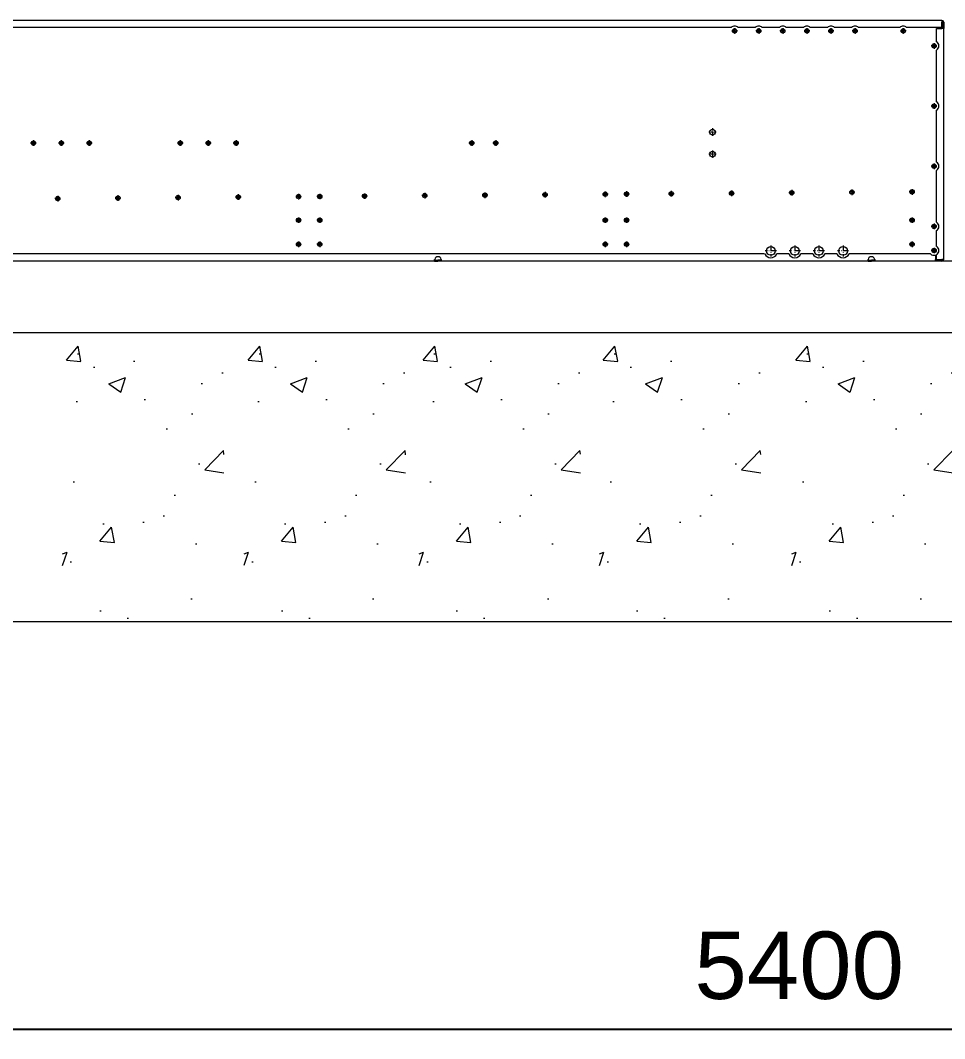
# Model space of a CAD drawing. Header units: millimetres. Extents: x 15155 to 44563, y 13060 to 33855.
# Drawn here: x 26332 to 28251, y 19028 to 21143 of the extents above; entities that cross this region are included whole.
import ezdxf

# ---------------------------------------------------------------- set-up
doc = ezdxf.new("R2010")
doc.units = ezdxf.units.MM
doc.linetypes.add('DASHDOT', pattern=[18.5, 12, -3, 0.5, -3])
doc.layers.add('냉각탑_기초', color=23, linetype='Continuous')
doc.styles.get("Standard").update_dxf_attribs({"font": 'arial.ttf'})
doc.dimstyles.new('1.40', dxfattribs={"dimscale": 20, "dimtxt": 1.5, "dimasz": 1, "dimexe": 0.5, "dimexo": 0.5, "dimgap": 0.5, "dimtad": 1, "dimdec": 0, "dimzin": 0, "dimdsep": 46, "dimtxsty": 'Standard', "dimcen": 0, "dimclrd": 2, "dimclre": 2, "dimclrt": 3, "dimadec": 0, "dimazin": 0, "dimtfac": 1, "dimtdec": 0, "dimtmove": 0, "dimatfit": 0, "dimfxl": 1, "dimtolj": 1, "dimtzin": 0, "dimlwd": -1, "dimlwe": -1, "dimarcsym": 0})

# ---------------------------------------------------------------- blocks, each defined once
blk = doc.blocks.new('*D163')
at = {"color": 2, "transparency": 16777216}
for p, q in [((25248.6, 20394.4), (25248.6, 19037.7)), ((30648.6, 20394.4), (30648.6, 19037.7)), ((25368.6, 19047.7), (30528.6, 19047.7))]:
    blk.add_line(p, q, dxfattribs=at)
for points in [[(25368.6, 19067.7), (25368.6, 19027.7), (25248.6, 19047.7)], [(30528.6, 19067.7), (30528.6, 19027.7), (30648.6, 19047.7)]]:
    blk.add_solid(points, dxfattribs=at)
at = {"layer": 'Defpoints', "color": 0, "transparency": 16777216}
for p in [(25248.6, 20494.4), (30648.6, 20494.4), (30648.6, 19047.7)]:
    blk.add_point(p, dxfattribs=at)
at = {"color": 3, "lineweight": 5, "transparency": 16777216, "insert": (27948.6, 19179.2), "char_height": 140, "attachment_point": 5}
blk.add_mtext('\\A1;5400', dxfattribs=at)
blk = doc.blocks.new('1')
at = {"color": 7, "lineweight": 20}
for p, q in [((28245.1, 21142.8), (25252.1, 21142.8)), ((27807.4, 21127.8), (25252.1, 21127.8)), ((27857.4, 21127.8), (27821.7, 21127.8)), ((27907.4, 21127.8), (27871.7, 21127.8)), ((27957.4, 21127.8), (27921.7, 21127.8)), ((28007.4, 21127.8), (27971.7, 21127.8)), ((28057.4, 21127.8), (28021.7, 21127.8)), ((28157.4, 21127.8), (28071.7, 21127.8)), ((28245.1, 21127.8), (28171.7, 21127.8)), ((28233.6, 21098.4), (28233.6, 21125.8)), ((28248.6, 20646.3), (28248.6, 21125.8)), ((28233.6, 20973.4), (28233.6, 21081.1)), ((28233.6, 20848.4), (28233.6, 20956.1)), ((28233.6, 20723.4), (28233.6, 20831.1)), ((28233.6, 20673.4), (28233.6, 20706.1)), ((27876.9, 20657.8), (25620.2, 20657.8)), ((27191.8, 20642.8), (26305.4, 20642.8)), ((28091.8, 20642.8), (27205.4, 20642.8)), ((27926.9, 20657.8), (27902.2, 20657.8)), ((27976.9, 20657.8), (27952.2, 20657.8)), ((28026.9, 20657.8), (28002.2, 20657.8)), ((28221.4, 20657.8), (28052.2, 20657.8)), ((28231.6, 20642.8), (28105.4, 20642.8))]:
    blk.add_line(p, q, dxfattribs=at)
at = {"color": 7, "lineweight": 20, "ltscale": 0.0875}
for p, q in [((28245.1, 21142.8), (28245.1, 21139.3)), ((28248.6, 21125.8), (28245.1, 21125.8)), ((28231.6, 20642.8), (28231.6, 20646.3)), ((28248.6, 20646.3), (28245.1, 20646.3))]:
    blk.add_line(p, q, dxfattribs=at)
at = {"color": 7, "lineweight": 20, "ltscale": 0.2875}
for p, q in [((28245.1, 21127.8), (28245.1, 21139.3)), ((28233.6, 21125.8), (28245.1, 21125.8)), ((28233.6, 20646.3), (28245.1, 20646.3))]:
    blk.add_line(p, q, dxfattribs=at)
at = {"color": 7, "lineweight": 20, "ltscale": 0.0375}
for p, q in [((28246.6, 21139.3), (28245.1, 21139.3)), ((28245.1, 20644.8), (28245.1, 20646.3))]:
    blk.add_line(p, q, dxfattribs=at)
at = {"color": 7, "lineweight": 20, "ltscale": 0.3375}
for p, q in [((28246.6, 21125.8), (28246.6, 21139.3)), ((28248.6, 21139.3), (28248.6, 21125.8)), ((28231.6, 20644.8), (28245.1, 20644.8)), ((28245.1, 20642.8), (28231.6, 20642.8))]:
    blk.add_line(p, q, dxfattribs=at)
at = {"color": 7, "lineweight": 20, "ltscale": 0.05}
for p, q in [((28248.6, 21139.3), (28246.6, 21139.3)), ((27191.8, 20642.8), (27191.8, 20644.8)), ((27205.4, 20642.8), (27205.4, 20644.8)), ((28091.8, 20642.8), (28091.8, 20644.8)), ((28105.4, 20642.8), (28105.4, 20644.8)), ((28245.1, 20642.8), (28245.1, 20644.8))]:
    blk.add_line(p, q, dxfattribs=at)
at = {"color": 7, "linetype": 'DASHDOT', "lineweight": 20, "ltscale": 0.2925}
for p, q in [((27820.4, 21120.8), (27808.7, 21120.8)), ((27814.6, 21126.6), (27814.6, 21114.9)), ((27870.4, 21120.8), (27858.7, 21120.8)), ((27864.6, 21126.6), (27864.6, 21114.9)), ((27920.4, 21120.8), (27908.7, 21120.8)), ((27914.6, 21126.6), (27914.6, 21114.9)), ((27970.4, 21120.8), (27958.7, 21120.8)), ((27964.6, 21126.6), (27964.6, 21114.9)), ((28020.4, 21120.8), (28008.7, 21120.8)), ((28014.6, 21126.6), (28014.6, 21114.9)), ((28070.4, 21120.8), (28058.7, 21120.8)), ((28064.6, 21126.6), (28064.6, 21114.9)), ((28170.4, 21120.8), (28158.7, 21120.8)), ((28164.6, 21126.6), (28164.6, 21114.9)), ((28234.4, 21089.8), (28222.7, 21089.8)), ((28228.6, 21095.6), (28228.6, 21083.9)), ((28234.4, 20964.8), (28222.7, 20964.8)), ((28228.6, 20970.6), (28228.6, 20958.9)), ((26358.6, 20893.6), (26358.6, 20881.9)), ((26416.6, 20893.6), (26416.6, 20881.9)), ((26474.6, 20893.6), (26474.6, 20881.9)), ((26663.6, 20893.6), (26663.6, 20881.9)), ((26721.6, 20893.6), (26721.6, 20881.9)), ((26779.6, 20893.6), (26779.6, 20881.9)), ((27268.6, 20893.6), (27268.6, 20881.9)), ((27324.4, 20887.8), (27312.7, 20887.8)), ((27318.6, 20893.6), (27318.6, 20881.9)), ((28234.4, 20839.8), (28222.7, 20839.8)), ((28228.6, 20845.6), (28228.6, 20833.9)), ((28058.1, 20791.5), (28058.1, 20779.8)), ((28183.1, 20792.4), (28183.1, 20780.7)), ((26409.1, 20778.5), (26409.1, 20766.8)), ((26534.1, 20779.5), (26534.1, 20767.8)), ((26659.1, 20780.5), (26659.1, 20768.8)), ((26784.1, 20781.5), (26784.1, 20769.8)), ((26909.1, 20782.4), (26909.1, 20770.7)), ((26953.1, 20782.8), (26953.1, 20771.1)), ((27046.1, 20783.5), (27046.1, 20771.8)), ((27171.1, 20784.5), (27171.1, 20772.8)), ((27301.9, 20779.7), (27290.2, 20779.7)), ((27296.1, 20785.5), (27296.1, 20773.8)), ((27426.9, 20780.7), (27415.2, 20780.7)), ((27421.1, 20786.5), (27421.1, 20774.8)), ((27551.9, 20781.6), (27540.2, 20781.6)), ((27546.1, 20787.4), (27546.1, 20775.7)), ((27595.9, 20782), (27584.2, 20782)), ((27590.1, 20787.8), (27590.1, 20776.1)), ((27688.9, 20782.7), (27677.2, 20782.7)), ((27683.1, 20788.5), (27683.1, 20776.8)), ((27813.9, 20783.7), (27802.2, 20783.7)), ((27808.1, 20789.5), (27808.1, 20777.8)), ((27938.9, 20784.7), (27927.2, 20784.7)), ((27933.1, 20790.5), (27933.1, 20778.8)), ((28063.9, 20785.7), (28052.2, 20785.7)), ((28188.9, 20786.6), (28177.2, 20786.6)), ((26909.1, 20733.6), (26909.1, 20721.9)), ((26953.1, 20733.6), (26953.1, 20721.9)), ((27551.9, 20727.8), (27540.2, 20727.8)), ((27546.1, 20733.6), (27546.1, 20721.9)), ((27595.9, 20727.8), (27584.2, 20727.8)), ((27590.1, 20733.6), (27590.1, 20721.9)), ((28188.9, 20727.8), (28177.2, 20727.8)), ((28183.1, 20733.6), (28183.1, 20721.9)), ((28234.4, 20714.8), (28222.7, 20714.8)), ((28228.6, 20720.6), (28228.6, 20708.9)), ((26909.1, 20683.6), (26909.1, 20671.9)), ((26953.1, 20683.6), (26953.1, 20671.9)), ((27551.9, 20677.8), (27540.2, 20677.8)), ((27546.1, 20683.6), (27546.1, 20671.9)), ((27595.9, 20677.8), (27584.2, 20677.8)), ((27590.1, 20683.6), (27590.1, 20671.9)), ((28188.9, 20677.8), (28177.2, 20677.8)), ((28183.1, 20683.6), (28183.1, 20671.9)), ((28234.4, 20664.8), (28222.7, 20664.8)), ((28228.6, 20670.6), (28228.6, 20658.9))]:
    blk.add_line(p, q, dxfattribs=at)
at = {"color": 7, "linetype": 'DASHDOT', "lineweight": 20, "ltscale": 0.389999}
blk.add_line((27768.6, 20918.6), (27768.6, 20903), dxfattribs=at)
at = {"color": 7, "linetype": 'DASHDOT', "lineweight": 20, "ltscale": 0.390001}
for p, q in [((27776.4, 20910.8), (27760.8, 20910.8)), ((27776.4, 20864.8), (27760.8, 20864.8))]:
    blk.add_line(p, q, dxfattribs=at)
at = {"color": 7, "linetype": 'DASHDOT', "lineweight": 20, "ltscale": 0.292499}
for p, q in [((26364.4, 20887.8), (26352.7, 20887.8)), ((26422.4, 20887.8), (26410.7, 20887.8)), ((26480.4, 20887.8), (26468.7, 20887.8)), ((26669.4, 20887.8), (26657.7, 20887.8)), ((26727.4, 20887.8), (26715.7, 20887.8)), ((26785.4, 20887.8), (26773.7, 20887.8)), ((27274.4, 20887.8), (27262.7, 20887.8)), ((26414.9, 20772.7), (26403.2, 20772.7)), ((26539.9, 20773.7), (26528.2, 20773.7)), ((26664.9, 20774.7), (26653.2, 20774.7)), ((26789.9, 20775.7), (26778.2, 20775.7)), ((26914.9, 20776.6), (26903.2, 20776.6)), ((26958.9, 20777), (26947.2, 20777)), ((27051.9, 20777.7), (27040.2, 20777.7)), ((27176.9, 20778.7), (27165.2, 20778.7)), ((26914.9, 20727.8), (26903.2, 20727.8)), ((26958.9, 20727.8), (26947.2, 20727.8)), ((26914.9, 20677.8), (26903.2, 20677.8)), ((26958.9, 20677.8), (26947.2, 20677.8))]:
    blk.add_line(p, q, dxfattribs=at)
at = {"color": 7, "linetype": 'DASHDOT', "lineweight": 20, "ltscale": 0.39}
blk.add_line((27768.6, 20872.6), (27768.6, 20857), dxfattribs=at)
at = {"color": 7, "linetype": 'DASHDOT', "lineweight": 20, "ltscale": 0.195001}
for p, q in [((26412.5, 20772.7), (26404.7, 20772.7)), ((26537.5, 20773.7), (26529.7, 20773.7)), ((26662.5, 20774.6), (26654.7, 20774.6)), ((26912.5, 20776.6), (26904.7, 20776.6)), ((26956.5, 20776.9), (26948.7, 20776.9)), ((27049.5, 20777.7), (27041.7, 20777.7)), ((27174.5, 20778.7), (27166.7, 20778.7)), ((27424.5, 20780.6), (27416.7, 20780.6)), ((26912.5, 20727.8), (26904.7, 20727.8)), ((26956.5, 20727.8), (26948.7, 20727.8)), ((26912.5, 20677.8), (26904.7, 20677.8)), ((26956.5, 20677.8), (26948.7, 20677.8))]:
    blk.add_line(p, q, dxfattribs=at)
at = {"color": 7, "linetype": 'DASHDOT', "lineweight": 20, "ltscale": 0.195}
for p, q in [((26408.6, 20776.6), (26408.6, 20768.8)), ((26533.6, 20777.6), (26533.6, 20769.8)), ((26658.6, 20778.5), (26658.6, 20770.7)), ((26783.6, 20779.5), (26783.6, 20771.7)), ((26908.6, 20780.5), (26908.6, 20772.7)), ((26952.6, 20780.8), (26952.6, 20773)), ((27045.6, 20781.6), (27045.6, 20773.8)), ((27170.6, 20782.6), (27170.6, 20774.8)), ((27299.5, 20779.6), (27291.7, 20779.6)), ((27295.6, 20783.5), (27295.6, 20775.7)), ((27420.6, 20784.5), (27420.6, 20776.7)), ((27549.5, 20781.6), (27541.7, 20781.6)), ((27545.6, 20785.5), (27545.6, 20777.7)), ((27593.5, 20781.9), (27585.7, 20781.9)), ((27589.6, 20785.8), (27589.6, 20778)), ((27686.5, 20782.7), (27678.7, 20782.7)), ((27682.6, 20786.6), (27682.6, 20778.8)), ((27811.5, 20783.7), (27803.7, 20783.7)), ((27807.6, 20787.6), (27807.6, 20779.8)), ((27936.5, 20784.6), (27928.7, 20784.6)), ((27932.6, 20788.5), (27932.6, 20780.7)), ((28061.5, 20785.6), (28053.7, 20785.6)), ((28057.6, 20789.5), (28057.6, 20781.7)), ((28186.5, 20786.6), (28178.7, 20786.6)), ((28182.6, 20790.5), (28182.6, 20782.7)), ((26908.6, 20731.7), (26908.6, 20723.9)), ((26952.6, 20731.7), (26952.6, 20723.9)), ((27549.5, 20727.8), (27541.7, 20727.8)), ((27545.6, 20731.7), (27545.6, 20723.9)), ((27593.5, 20727.8), (27585.7, 20727.8)), ((27589.6, 20731.7), (27589.6, 20723.9)), ((28186.5, 20727.8), (28178.7, 20727.8)), ((28182.6, 20731.7), (28182.6, 20723.9)), ((26908.6, 20681.7), (26908.6, 20673.9)), ((26952.6, 20681.7), (26952.6, 20673.9)), ((27549.5, 20677.8), (27541.7, 20677.8)), ((27545.6, 20681.7), (27545.6, 20673.9)), ((27593.5, 20677.8), (27585.7, 20677.8)), ((27589.6, 20681.7), (27589.6, 20673.9)), ((28186.5, 20677.8), (28178.7, 20677.8)), ((28182.6, 20681.7), (28182.6, 20673.9))]:
    blk.add_line(p, q, dxfattribs=at)
at = {"color": 7, "linetype": 'DASHDOT', "lineweight": 20, "ltscale": 0.194998}
blk.add_line((26787.5, 20775.6), (26779.7, 20775.6), dxfattribs=at)
at = {"color": 7, "linetype": 'DASHDOT', "lineweight": 20}
for p, q in [((27889.6, 20675.5), (27889.6, 20652.1)), ((27939.6, 20675.5), (27939.6, 20652.1)), ((27989.6, 20675.5), (27989.6, 20652.1)), ((28039.6, 20675.5), (28039.6, 20652.1)), ((27901.3, 20663.8), (27877.9, 20663.8)), ((27951.3, 20663.8), (27927.9, 20663.8)), ((28001.3, 20663.8), (27977.9, 20663.8)), ((28051.3, 20663.8), (28027.9, 20663.8))]:
    blk.add_line(p, q, dxfattribs=at)
at = {"lineweight": 20}
blk.add_line((30648.6, 20642.8), (25748.6, 20642.8), dxfattribs=at)
at = {"color": 7, "lineweight": 20, "ltscale": 0.169248}
for p, q in [((27191.8, 20644.8), (27198.6, 20644.8)), ((27191.8, 20642.8), (27198.6, 20642.8)), ((27205.4, 20644.8), (27198.6, 20644.8)), ((27205.4, 20642.8), (27198.6, 20642.8)), ((28091.8, 20644.8), (28098.6, 20644.8)), ((28091.8, 20642.8), (28098.6, 20642.8)), ((28105.4, 20644.8), (28098.6, 20644.8)), ((28105.4, 20642.8), (28098.6, 20642.8))]:
    blk.add_line(p, q, dxfattribs=at)
at = {"color": 7, "lineweight": 20, "ltscale": 0.224015}
blk.add_line((28231.6, 20655.2), (28231.6, 20646.3), dxfattribs=at)
at = {"color": 7, "lineweight": 20, "ltscale": 0.245994}
blk.add_line((28233.6, 20646.3), (28233.6, 20656.1), dxfattribs=at)
at = {"lineweight": 5}
blk.add_line((25248.6, 20494.4), (30648.6, 20494.4), dxfattribs=at)
at = {"color": 7, "lineweight": 20}
for centre, radius in [((27814.6, 21120.8), 4.5), ((27814.6, 21120.8), 3), ((27864.6, 21120.8), 4.5), ((27864.6, 21120.8), 3), ((27914.6, 21120.8), 4.5), ((27914.6, 21120.8), 3), ((27964.6, 21120.8), 4.5), ((27964.6, 21120.8), 3), ((28014.6, 21120.8), 4.5), ((28014.6, 21120.8), 3), ((28064.6, 21120.8), 4.5), ((28064.6, 21120.8), 3), ((28164.6, 21120.8), 4.5), ((28164.6, 21120.8), 3), ((28228.6, 21089.8), 4.5), ((28228.6, 21089.8), 3), ((28228.6, 20964.8), 4.5), ((28228.6, 20964.8), 3), ((27768.6, 20910.8), 6), ((26358.6, 20887.8), 4.5), ((26358.6, 20887.8), 3), ((26416.6, 20887.8), 4.5), ((26416.6, 20887.8), 3), ((26474.6, 20887.8), 4.5), ((26474.6, 20887.8), 3), ((26663.6, 20887.8), 4.5), ((26663.6, 20887.8), 3), ((26721.6, 20887.8), 4.5), ((26721.6, 20887.8), 3), ((26779.6, 20887.8), 4.5), ((26779.6, 20887.8), 3), ((27268.6, 20887.8), 4.5), ((27268.6, 20887.8), 3), ((27318.6, 20887.8), 4.5), ((27318.6, 20887.8), 3), ((27768.6, 20864.8), 6), ((28228.6, 20839.8), 4.5), ((28228.6, 20839.8), 3), ((28183.1, 20786.6), 4.5), ((26409.1, 20772.7), 4.5), ((26408.6, 20772.7), 3), ((26534.1, 20773.7), 4.5), ((26533.6, 20773.7), 3), ((26659.1, 20774.7), 4.5), ((26658.6, 20774.6), 3), ((26784.1, 20775.7), 4.5), ((26783.6, 20775.6), 3), ((26909.1, 20776.6), 4.5), ((26908.6, 20776.6), 3), ((26953.1, 20777), 4.5), ((26952.6, 20776.9), 3), ((27046.1, 20777.7), 4.5), ((27045.6, 20777.7), 3), ((27171.1, 20778.7), 4.5), ((27170.6, 20778.7), 3), ((27296.1, 20779.7), 4.5), ((27295.6, 20779.6), 3), ((27421.1, 20780.7), 4.5), ((27420.6, 20780.6), 3), ((27546.1, 20781.6), 4.5), ((27545.6, 20781.6), 3), ((27590.1, 20782), 4.5), ((27589.6, 20781.9), 3), ((27683.1, 20782.7), 4.5), ((27682.6, 20782.7), 3), ((27808.1, 20783.7), 4.5), ((27807.6, 20783.7), 3), ((27933.1, 20784.7), 4.5), ((27932.6, 20784.6), 3), ((28058.1, 20785.7), 4.5), ((28057.6, 20785.6), 3), ((28182.6, 20786.6), 3), ((26909.1, 20727.8), 4.5), ((26908.6, 20727.8), 3), ((26953.1, 20727.8), 4.5), ((26952.6, 20727.8), 3), ((27546.1, 20727.8), 4.5), ((27545.6, 20727.8), 3), ((27590.1, 20727.8), 4.5), ((27589.6, 20727.8), 3), ((28183.1, 20727.8), 4.5), ((28182.6, 20727.8), 3), ((28228.6, 20714.8), 4.5), ((28228.6, 20714.8), 3), ((26909.1, 20677.8), 4.5), ((26908.6, 20677.8), 3), ((26953.1, 20677.8), 4.5), ((26952.6, 20677.8), 3), ((27546.1, 20677.8), 4.5), ((27545.6, 20677.8), 3), ((27590.1, 20677.8), 4.5), ((27589.6, 20677.8), 3), ((27889.6, 20663.8), 9), ((27939.6, 20663.8), 9), ((27989.6, 20663.8), 9), ((28039.6, 20663.8), 9), ((28183.1, 20677.8), 4.5), ((28182.6, 20677.8), 3), ((28228.6, 20664.8), 4.5), ((28228.6, 20664.8), 3)]:
    blk.add_circle(centre, radius, dxfattribs=at)
for centre, radius, start, end in [((27814.6, 21120.8), 10, 44.427, 135.573), ((27864.6, 21120.8), 10, 44.427, 135.573), ((27914.6, 21120.8), 10, 44.427, 135.573), ((27964.6, 21120.8), 10, 44.427, 135.573), ((28014.6, 21120.8), 10, 44.427, 135.573), ((28064.6, 21120.8), 10, 44.427, 135.573), ((28164.6, 21120.8), 10, 44.427, 135.573), ((28245.1, 21139.3), 3.5, 0, 90), ((28245.1, 21139.3), 1.5, 0, 90), ((28228.6, 21089.8), 10, 300, 60), ((28228.6, 20964.8), 10, 300, 60), ((28228.6, 20839.8), 10, 300, 60), ((28228.6, 20714.8), 10, 300, 60), ((28228.6, 20664.8), 10, 300, 60), ((26333.1, 20646.3), 3.5, 270, 270.245), ((26891.1, 20646.3), 3.5, 269.755, 270), ((26926.1, 20646.3), 3.5, 270, 270.245), ((26935.1, 20646.3), 3.5, 269.755, 270), ((26970.1, 20646.3), 3.5, 270, 270.245), ((27198.6, 20644.8), 7, 12.3736, 167.6264), ((27528.1, 20646.3), 3.5, 269.755, 270), ((27563.1, 20646.3), 3.5, 270, 270.245), ((27572.1, 20646.3), 3.5, 269.755, 270), ((27607.1, 20646.3), 3.5, 270, 270.245), ((27889.6, 20663.8), 14, 205.3769, 334.6231), ((27939.6, 20663.8), 14, 205.3769, 334.6231), ((27989.6, 20663.8), 14, 205.3769, 334.6231), ((28039.6, 20663.8), 14, 205.3769, 334.6231), ((28098.6, 20644.8), 7, 12.3736, 167.6264), ((28165.1, 20646.3), 3.5, 269.755, 270), ((28200.1, 20646.3), 3.5, 270, 270.245), ((28210.1, 20646.3), 3.5, 269.755, 270), ((28228.6, 20664.8), 10, 224.427, 287.4576), ((28245.1, 20646.3), 1.5, 270, 0), ((28245.1, 20646.3), 3.5, 270, 0)]:
    blk.add_arc(centre, radius, start, end, dxfattribs=at)
for points in [[(27191.6, 20644), (27191.6, 20644.4), (27191.6, 20644.8), (27191.6, 20645.3), (27191.7, 20645.8), (27191.7, 20646.3)], [(27191.6, 20645), (27191.6, 20644.9), (27191.7, 20644.8), (27191.7, 20644.8), (27191.8, 20644.8), (27191.8, 20644.8)], [(27205.4, 20646.3), (27205.5, 20645.8), (27205.5, 20645.3), (27205.6, 20644.8), (27205.6, 20644.4), (27205.6, 20644)], [(27205.5, 20645), (27205.5, 20644.9), (27205.5, 20644.8), (27205.5, 20644.8), (27205.4, 20644.8), (27205.4, 20644.8)], [(28091.6, 20644), (28091.6, 20644.4), (28091.6, 20644.8), (28091.6, 20645.3), (28091.7, 20645.8), (28091.7, 20646.3)], [(28091.6, 20645), (28091.6, 20644.9), (28091.7, 20644.8), (28091.7, 20644.8), (28091.8, 20644.8), (28091.8, 20644.8)], [(28105.4, 20646.3), (28105.5, 20645.8), (28105.5, 20645.3), (28105.6, 20644.8), (28105.6, 20644.4), (28105.6, 20644)], [(28105.5, 20645), (28105.5, 20644.9), (28105.5, 20644.8), (28105.5, 20644.8), (28105.4, 20644.8), (28105.4, 20644.8)]]:
    blk.add_open_spline(points, degree=5, dxfattribs=at)
for points in [[(27191.6, 20644), (27191.6, 20643.6), (27191.6, 20643.3), (27191.6, 20643.1), (27191.7, 20642.9), (27191.8, 20642.8), (27191.8, 20642.8), (27191.8, 20642.8), (27191.8, 20642.8)], [(27205.6, 20644), (27205.6, 20643.6), (27205.6, 20643.3), (27205.5, 20643.1), (27205.5, 20642.9), (27205.4, 20642.8), (27205.4, 20642.8), (27205.4, 20642.8), (27205.4, 20642.8)], [(28091.6, 20644), (28091.6, 20643.6), (28091.6, 20643.3), (28091.6, 20643.1), (28091.7, 20642.9), (28091.8, 20642.8), (28091.8, 20642.8), (28091.8, 20642.8), (28091.8, 20642.8)], [(28105.6, 20644), (28105.6, 20643.6), (28105.6, 20643.3), (28105.5, 20643.1), (28105.5, 20642.9), (28105.4, 20642.8), (28105.4, 20642.8), (28105.4, 20642.8), (28105.4, 20642.8)]]:
    blk.add_open_spline(points, degree=5, knots=[0, 0, 0, 0, 0, 0, 3.902586, 3.902586, 3.902586, 4.80152, 4.80152, 4.80152, 4.80152, 4.80152, 4.80152], dxfattribs=at)

msp = doc.modelspace()

# ---------------------------------------------------------------- hatches: boundary and pattern name
at = {"layer": '냉각탑_기초', "lineweight": 20, "ltscale": 30}
h = msp.add_hatch(dxfattribs=at)
h.set_pattern_fill('AR-CONC', color=256, scale=50, style=0)
h.set_pattern_definition([(50, (11825.7, 3953.1), (358.63, -31.376), [37.5, -412.5]), (355, (11825.7, 3953.1), (-69.3757, 376.096), [30, -330]), (100.4514, (11855.57, 3950.5), (289.2547, 344.72), [31.87, -350.571]), (46.1842, (11825.7, 4053.1), (533.6205, -82.7595), [56.25, -618.75]), (96.6356, (11870.16, 4046.2), (467.331, 487.059), [47.805, -525.856]), (351.1842, (11825.7, 4053.1), (467.331, 487.059), [45, -495]), (21, (11875.7, 4028.1), (298.4535, -201.3094), [37.5, -412.5]), (326, (11875.7, 4028.1), (121.6577, 362.575), [30, -330]), (71.4514, (11900.56, 4011.33), (420.1113, 161.265), [31.87, -350.571]), (37.5, (11825.69, 3953.11), (6.0799, 166.4469), [0, -326, 0, -335, 0, -331.25]), (7.5, (11825.69, 3953.11), (131.5348, 197.2059), [0, -191, 0, -318.5, 0, -126.25]), (327.5, (11714.19, 3953.11), (266.9112, -11.2774), [0, -125, 0, -390, 0, -517.5]), (317.5, (11664.2, 3953.1), (291.593, 50.0525), [0, -162.5, 0, -259, 0, -367.5])])
h.paths.add_polyline_path([(26754.2, 20494.4), (26419.2, 20494.4), (26419.2, 19894.4), (26754.2, 19894.4)])
h = msp.add_hatch(dxfattribs=at)
h.set_pattern_fill('AR-CONC', color=256, scale=50, style=0)
h.set_pattern_definition([(50, (12202.73, 3953.1), (358.63, -31.376), [37.5, -412.5]), (355, (12202.73, 3953.1), (-69.3757, 376.096), [30, -330]), (100.4514, (12232.62, 3950.5), (289.2547, 344.72), [31.87, -350.571]), (46.1842, (12202.73, 4053.1), (533.6205, -82.7595), [56.25, -618.75]), (96.6356, (12247.2, 4046.2), (467.331, 487.059), [47.805, -525.856]), (351.1842, (12202.73, 4053.1), (467.331, 487.059), [45, -495]), (21, (12252.73, 4028.1), (298.4535, -201.3094), [37.5, -412.5]), (326, (12252.73, 4028.1), (121.6577, 362.575), [30, -330]), (71.4514, (12277.6, 4011.33), (420.1113, 161.265), [31.87, -350.571]), (37.5, (12202.73, 3953.11), (6.0799, 166.4469), [0, -326, 0, -335, 0, -331.25]), (7.5, (12202.73, 3953.11), (131.5348, 197.2059), [0, -191, 0, -318.5, 0, -126.25]), (327.5, (12091.23, 3953.11), (266.9112, -11.2774), [0, -125, 0, -390, 0, -517.5]), (317.5, (12041.23, 3953.1), (291.593, 50.0525), [0, -162.5, 0, -259, 0, -367.5])])
h.paths.add_polyline_path([(27131.3, 20494.4), (26796.3, 20494.4), (26796.3, 19894.4), (27131.3, 19894.4)])
h = msp.add_hatch(dxfattribs=at)
h.set_pattern_fill('AR-CONC', color=256, scale=50, style=0)
h.set_pattern_definition([(50, (12565.92, 3953.1), (358.63, -31.376), [37.5, -412.5]), (355, (12565.92, 3953.1), (-69.3757, 376.096), [30, -330]), (100.4514, (12595.8, 3950.5), (289.2547, 344.72), [31.87, -350.571]), (46.1842, (12565.9, 4053.1), (533.6205, -82.7595), [56.25, -618.75]), (96.6356, (12610.4, 4046.2), (467.331, 487.059), [47.805, -525.856]), (351.1842, (12565.9, 4053.1), (467.331, 487.059), [45, -495]), (21, (12615.92, 4028.1), (298.4535, -201.3094), [37.5, -412.5]), (326, (12615.92, 4028.1), (121.6577, 362.575), [30, -330]), (71.4514, (12640.8, 4011.33), (420.1113, 161.265), [31.87, -350.571]), (37.5, (12565.92, 3953.11), (6.0799, 166.4469), [0, -326, 0, -335, 0, -331.25]), (7.5, (12565.92, 3953.11), (131.5348, 197.2059), [0, -191, 0, -318.5, 0, -126.25]), (327.5, (12454.42, 3953.11), (266.9112, -11.2774), [0, -125, 0, -390, 0, -517.5]), (317.5, (12404.42, 3953.1), (291.593, 50.0525), [0, -162.5, 0, -259, 0, -367.5])])
h.paths.add_polyline_path([(27494.4, 20494.4), (27159.4, 20494.4), (27159.4, 19894.4), (27494.4, 19894.4)])
h = msp.add_hatch(dxfattribs=at)
h.set_pattern_fill('AR-CONC', color=256, scale=50, style=0)
h.set_pattern_definition([(50, (12940.2, 3953.1), (358.63, -31.376), [37.5, -412.5]), (355, (12940.2, 3953.1), (-69.3757, 376.096), [30, -330]), (100.4514, (12970.08, 3950.5), (289.2547, 344.72), [31.87, -350.571]), (46.1842, (12940.2, 4053.1), (533.6205, -82.7595), [56.25, -618.75]), (96.6356, (12984.66, 4046.2), (467.331, 487.059), [47.805, -525.856]), (351.1842, (12940.2, 4053.1), (467.331, 487.059), [45, -495]), (21, (12990.2, 4028.1), (298.4535, -201.3094), [37.5, -412.5]), (326, (12990.2, 4028.1), (121.6577, 362.575), [30, -330]), (71.4514, (13015.06, 4011.33), (420.1113, 161.265), [31.87, -350.571]), (37.5, (12940.19, 3953.11), (6.0799, 166.4469), [0, -326, 0, -335, 0, -331.25]), (7.5, (12940.2, 3953.11), (131.5348, 197.2059), [0, -191, 0, -318.5, 0, -126.25]), (327.5, (12828.69, 3953.11), (266.9112, -11.2774), [0, -125, 0, -390, 0, -517.5]), (317.5, (12778.7, 3953.1), (291.593, 50.0525), [0, -162.5, 0, -259, 0, -367.5])])
h.paths.add_polyline_path([(27868.7, 20494.4), (27533.7, 20494.4), (27533.7, 19894.4), (27868.7, 19894.4)])
h = msp.add_hatch(dxfattribs=at)
h.set_pattern_fill('AR-CONC', color=256, scale=50, style=0)
h.set_pattern_definition([(50, (13339.82, 3953.1), (358.63, -31.376), [37.5, -412.5]), (355, (13339.82, 3953.1), (-69.3757, 376.096), [30, -330]), (100.4514, (13369.7, 3950.5), (289.2547, 344.72), [31.87, -350.571]), (46.1842, (13339.8, 4053.1), (533.6205, -82.7595), [56.25, -618.75]), (96.6356, (13384.3, 4046.2), (467.331, 487.059), [47.805, -525.856]), (351.1842, (13339.8, 4053.1), (467.331, 487.059), [45, -495]), (21, (13389.82, 4028.1), (298.4535, -201.3094), [37.5, -412.5]), (326, (13389.82, 4028.1), (121.6577, 362.575), [30, -330]), (71.4514, (13414.7, 4011.33), (420.1113, 161.265), [31.87, -350.571]), (37.5, (13339.82, 3953.11), (6.0799, 166.4469), [0, -326, 0, -335, 0, -331.25]), (7.5, (13339.82, 3953.11), (131.5348, 197.2059), [0, -191, 0, -318.5, 0, -126.25]), (327.5, (13228.32, 3953.11), (266.9112, -11.2774), [0, -125, 0, -390, 0, -517.5]), (317.5, (13178.32, 3953.1), (291.593, 50.0525), [0, -162.5, 0, -259, 0, -367.5])])
h.paths.add_polyline_path([(28268.3, 20494.4), (27933.3, 20494.4), (27933.3, 19894.4), (28268.3, 19894.4)])

# ---------------------------------------------------------------- linework, layer by layer
for p, q in [((25098.6, 20494.4), (30798.6, 20494.4)), ((24779.9, 19894.4), (31215.9, 19894.4))]:
    msp.add_line(p, q, dxfattribs=at)

# ---------------------------------------------------------------- block references
msp.add_blockref('1', (0, 0))

# ---------------------------------------------------------------- dimensions: what is measured, and where the dimension line sits
at = {"lineweight": 5}
dim = msp.add_linear_dim(base=(30648.6, 19047.7), p1=(25248.6, 20494.4), p2=(30648.6, 20494.4), dimstyle='1.40', override={"dimtxt": 7, "dimasz": 6, "dimexo": 5, "dimgap": 3}, dxfattribs=at)
dim.commit()
dim.dimension.update_dxf_attribs({"geometry": '*D163', "text_midpoint": (27948.6, 19179.2)})

doc.saveas('drawing.dxf')
